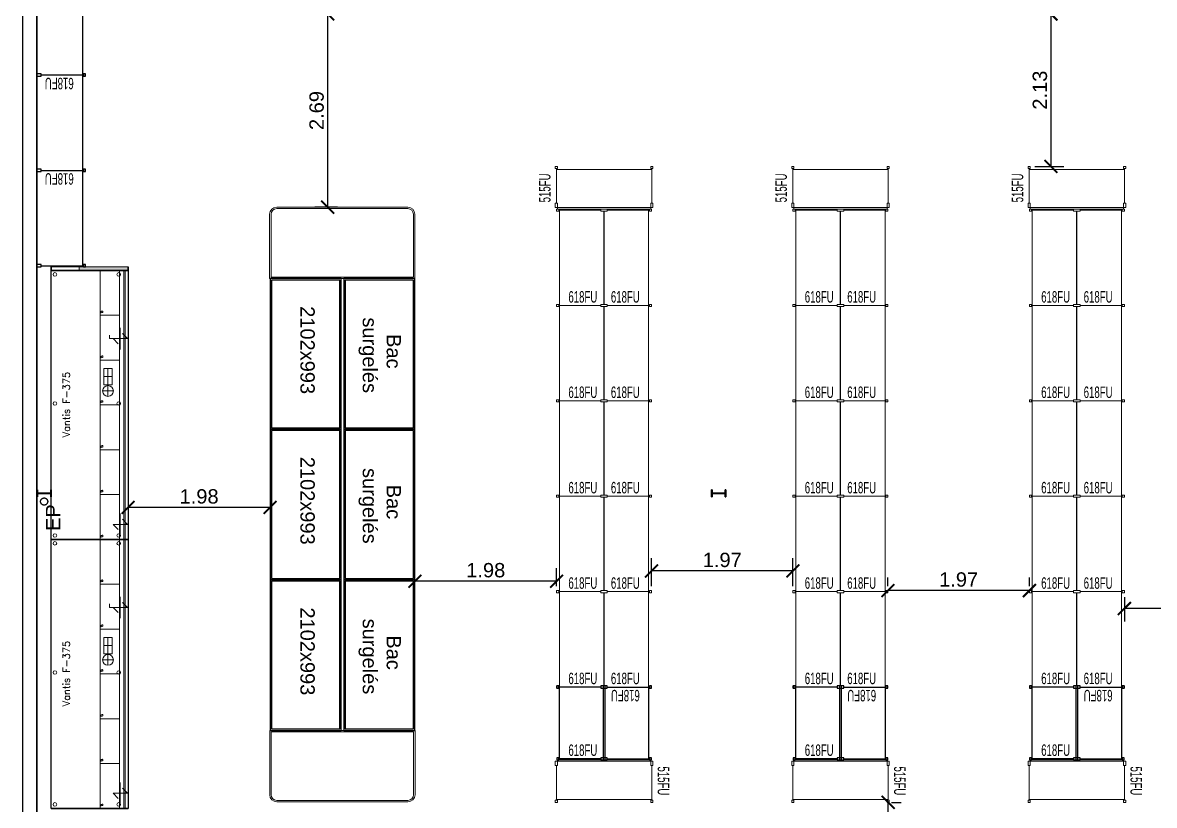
# Model space of a CAD drawing. Header units: millimetres. Extents: x 15590 to 15992, y 1055 to 1132.
# Drawn here: x 15792.69 to 15808.47, y 1084.22 to 1095.13 of the extents above; entities that cross this region are included whole.
import ezdxf
from ezdxf.enums import TextEntityAlignment as Align

# ---------------------------------------------------------------- set-up
doc = ezdxf.new("R2010")
doc.units = ezdxf.units.MM
doc.header["$MEASUREMENT"] = 0
doc.linetypes.add('Tirets', pattern=[0.004586, 0.002822, -0.001764])
doc.layers.get('0').update_dxf_attribs({"lineweight": 9})
for name, color, linetype in [('EP', 7, 'Continuous'), ('FAMILLES', 8, 'Continuous'), ('GOND', 6, 'Continuous'), ('gondole', 6, 'Continuous'), ('Gondoles.VETTI', 7, 'Continuous'), ('murs exterieurs.P', 7, 'Continuous'), ('structure', 7, 'Continuous'), ('surgeles', 4, 'Continuous')]:
    doc.layers.add(name, color=color, linetype=linetype)
doc.styles.add('GENERATED_STYLE_2', font='')
doc.styles.get("Standard").update_dxf_attribs({"font": 'swiss.ttf', "height": 0.2})
doc.styles.add('txt', font='txt_____.ttf', dxfattribs={"height": 0.2})
doc.styles.get('GENERATED_STYLE_2').set_extended_font_data('Arial Occidental')
doc.dimstyles.get("Standard").update_dxf_attribs({"dimtxt": 0.2, "dimasz": 0.18, "dimexe": 0.18, "dimexo": 0.0625, "dimgap": 0.05, "dimtad": 1, "dimzin": 4, "dimdsep": 46, "dimtxsty": 'Standard', "dimblk": 'ARCHTICK', "dimcen": 0.09, "dimadec": 0, "dimazin": 0, "dimtfac": 1, "dimtofl": 0, "dimtmove": 0, "dimatfit": 3, "dimfxl": 1, "dimtolj": 1, "dimtzin": 0, "dimarcsym": 0})

# ---------------------------------------------------------------- blocks, each defined once
blk = doc.blocks.new('2.10')
for points in [[(0, 1.027), (2.102, 1.027), (2.102, 2.02), (0, 2.02)], [(0.02, 1.047), (2.082, 1.047), (2.082, 2), (0.02, 2)], [(0, 0), (2.102, 0), (2.102, 0.993), (0, 0.993)], [(0.02, 0.02), (2.082, 0.02), (2.082, 0.973), (0.02, 0.973)]]:
    blk.add_lwpolyline(points, close=True)
at = {"insert": (0.542, 1.826), "char_height": 0.2, "attachment_point": 1}
blk.add_mtext('   Bac \\Psurgelés', dxfattribs=at)
at = {"insert": (0.385, 0.623), "char_height": 0.5, "width": 1.42864, "attachment_point": 1}
blk.add_mtext('{\\H0.4x;2102x993}', dxfattribs=at)
blk = doc.blocks.new('VANTIS 375')
at = {"color": 4}
for p, q in [((-1.875, -1.07), (-1.875, 0)), ((-1.875, 0), (1.875, 0)), ((1.875, -1.07), (1.875, 0)), ((1.875, 0), (1.875, -1.07)), ((-1.875, -0.68), (1.875, -0.68)), ((-1.837, -0.711), (-1.846, -0.68)), ((-1.819, -0.701), (-1.846, -0.68)), ((-1.25, -0.68), (-1.25, -0.95)), ((-1.212, -0.711), (-1.221, -0.68)), ((-1.194, -0.701), (-1.221, -0.68)), ((-0.625, -0.68), (-0.625, -0.95)), ((-0.587, -0.711), (-0.596, -0.68)), ((-0.569, -0.701), (-0.596, -0.68)), ((0, -0.68), (0, -0.95)), ((0.038, -0.711), (0.029, -0.68)), ((0.056, -0.701), (0.029, -0.68)), ((0.195, -0.715), (0.195, -0.865)), ((0.395, -0.734), (0.282, -0.734)), ((0.282, -0.734), (0.282, -0.79)), ((0.507, -0.734), (0.395, -0.734)), ((0.395, -0.79), (0.395, -0.734)), ((0.507, -0.79), (0.507, -0.734)), ((0.625, -0.68), (0.625, -0.95)), ((0.663, -0.711), (0.654, -0.68)), ((0.681, -0.701), (0.654, -0.68)), ((1.25, -0.68), (1.25, -0.95)), ((1.288, -0.712), (1.279, -0.68)), ((1.306, -0.701), (1.279, -0.68)), ((-1.665, -0.861), (-1.736, -0.931)), ((-1.665, -0.96), (-1.665, -0.861)), ((0.12, -0.79), (0.27, -0.79)), ((0.282, -0.79), (0.282, -0.846)), ((0.282, -0.79), (0.395, -0.79)), ((0.282, -0.846), (0.395, -0.846)), ((0.395, -0.79), (0.507, -0.79)), ((0.395, -0.846), (0.395, -0.79)), ((0.507, -0.846), (0.395, -0.846)), ((0.507, -0.79), (0.507, -0.846)), ((0.925, -0.861), (0.854, -0.932)), ((0.925, -0.861), (0.925, -0.811)), ((0.925, -0.811), (0.975, -0.811)), ((0.925, -0.96), (0.925, -0.861)), ((-1.875, -0.95), (1.875, -0.95)), ((-1.875, -1.01), (1.875, -1.01)), ((-1.875, -1.03), (1.875, -1.03)), ((-1.875, -1.07), (1.875, -1.07)), ((-1.815, -0.96), (-1.515, -0.96)), ((-1.665, -0.96), (-1.665, -1.061)), ((-1.665, -1.061), (-1.594, -0.99)), ((0.775, -0.96), (1.075, -0.96)), ((0.925, -0.96), (0.925, -1.061)), ((0.925, -1.061), (0.996, -0.99))]:
    blk.add_line(p, q, dxfattribs=at)
at = {"color": 4, "lineweight": 30}
for p, q in [((-1.875, 0), (1.875, 0)), ((-1.875, -1.07), (-1.875, 0)), ((-1.875, 0), (-1.875, -1.07)), ((1.875, 0), (1.875, -1.07)), ((1.875, -1.07), (-1.875, -1.07))]:
    blk.add_line(p, q, dxfattribs=at)
at = {"color": 4}
for centre, radius in [((-1.82, -0.05), 0.025), ((0.02, -0.05), 0.025), ((1.82, -0.05), 0.025), ((0.195, -0.79), 0.075), ((-1.82, -0.94), 0.025), ((0.02, -0.94), 0.025), ((1.82, -0.94), 0.025)]:
    blk.add_circle(centre, radius, dxfattribs=at)
for centre in [(-1.826, -0.709), (-1.201, -0.709), (-0.576, -0.709), (0.049, -0.709), (0.674, -0.709), (1.299, -0.709)]:
    blk.add_arc(centre, 0.0108, 191.7205, 48.0082, dxfattribs=at)
at = {"color": 4, "lineweight": 5, "style": 'txt'}
blk.add_text('Vantis F-375', height=0.1, rotation=359.9954, dxfattribs=at).set_placement((0.004, -0.206), align=Align.MIDDLE)
blk = doc.blocks.new('JOUE VANTIS')
blk.add_hatch(color=4).paths.add_polyline_path([(-0.05, -0.68), (0, -0.68), (0, 0), (-0.05, 0)])
at = {"color": 4, "lineweight": 35}
for p, q in [((0, 0.39), (-0.05, 0.39)), ((-0.05, 0.39), (-0.05, -0.68)), ((-0.05, -0.68), (0, -0.68))]:
    blk.add_line(p, q, dxfattribs=at)
at = {"color": 4}
for p, q in [((0, -0.68), (0, 0.39)), ((0, 0), (-0.05, 0))]:
    blk.add_line(p, q, dxfattribs=at)
blk = doc.blocks.new('2P618X133')
at = {"color": 6}
for points in [[(-0.621, 1.345), (-0.631, 1.345), (-0.631, 1.36), (-0.662, 1.36), (-0.662, 1.33), (-0.631, 1.33), (-0.631, 1.345), (-0.621, 1.345)], [(-0.045, 1.345), (-0.621, 1.345)], [(-0.621, 0.015), (-0.621, 1.345)], [(0.045, 1.345), (0.621, 1.345)], [(0.621, 1.345), (0.631, 1.345), (0.631, 1.36), (0.662, 1.36), (0.662, 1.33), (0.631, 1.33), (0.631, 1.345), (0.621, 1.345)], [(0.621, 0.015), (0.621, 1.345)], [(-0.621, 0.015), (-0.631, 0.015), (-0.631, 0.03), (-0.662, 0.03), (-0.662, 0), (-0.631, 0), (-0.631, 0.015), (-0.621, 0.015)], [(-0.045, 0.015), (-0.621, 0.015)], [(0.045, 0.015), (0.621, 0.015)], [(0.621, 0.015), (0.631, 0.015), (0.631, 0.03), (0.662, 0.03), (0.662, 0), (0.631, 0), (0.631, 0.015), (0.621, 0.015)]]:
    blk.add_lwpolyline(points, dxfattribs=at)
for points in [[(-0.045, 1.33), (0.045, 1.33), (0.045, 1.36), (-0.045, 1.36)], [(-0.045, 0), (0.045, 0), (0.045, 0.03), (-0.045, 0.03)]]:
    blk.add_lwpolyline(points, close=True, dxfattribs=at)
at = {"color": 7, "lineweight": 25}
blk.add_lwpolyline([(0, 0.03), (0, 1.33)], dxfattribs=at)
blk.add_lwpolyline([(0, 0.03), (0, 1.33)], dxfattribs=at)
at = {"color": 151, "lineweight": 15, "width": 0.6}
for p in [(-0.095, 0.135), (0.497, 0.135)]:
    blk.add_text('618FU', height=0.16, dxfattribs=at).set_placement(p, align=Align.MIDDLE_RIGHT)
blk = doc.blocks.new('TG 515X133')
at = {"color": 6}
for p, q in [((-0.68, 0.02), (-0.68, 0.08)), ((-0.68, 0.08), (-0.65, 0.08)), ((-0.65, 0.02), (-0.68, 0.02)), ((-0.65, 0.08), (-0.65, 0.02)), ((-0.65, 0), (-0.65, 0.02)), ((-0.65, 0.02), (0.65, 0.02)), ((-0.65, 0), (0.65, 0)), ((0.68, 0.08), (0.65, 0.08)), ((0.65, 0.08), (0.65, 0.02)), ((0.65, 0.02), (0.68, 0.02)), ((0.65, 0.02), (0.65, 0)), ((0.68, 0.02), (0.68, 0.08))]:
    blk.add_line(p, q, dxfattribs=at)
for points in [[(-0.665, 0.5535), (-0.665, 0.5635), (-0.65, 0.5635), (-0.65, 0.5935), (-0.68, 0.5935), (-0.68, 0.5635), (-0.665, 0.5635), (-0.665, 0.5535)], [(-0.665, 0.08), (-0.665, 0.5535)], [(-0.665, 0.553), (0.665, 0.553)], [(0.665, 0.5535), (0.665, 0.5635), (0.68, 0.5635), (0.68, 0.5935), (0.65, 0.5935), (0.65, 0.5635), (0.665, 0.5635), (0.665, 0.5535)], [(0.665, 0.08), (0.665, 0.5535)]]:
    blk.add_lwpolyline(points, dxfattribs=at)
blk = doc.blocks.new('TG 515X133 1')
blk.add_blockref('TG 515X133', (0, 0))
at = {"color": 151, "lineweight": 15, "width": 0.6}
blk.add_text('515FU', height=0.16, rotation=90, dxfattribs=at).set_placement((-0.827, 0.495), align=Align.MIDDLE_RIGHT)
blk = doc.blocks.new('A$C72C830AC')
at = {"layer": 'GOND', "color": 7, "lineweight": 25}
blk.add_lwpolyline([(0, 1.03), (0, 0.03)], dxfattribs=at)
at = {"layer": 'GOND'}
for points in [[(0.06, 1.03), (0, 1.03), (0, 1), (0.06, 1)], [(0.06, 0.03), (0, 0.03), (0, 0), (0.06, 0)]]:
    blk.add_lwpolyline(points, close=True, dxfattribs=at)
for points in [[(0.06, 1.015), (0.636, 1.015)], [(0.636, 1.015), (0.646, 1.015), (0.646, 1), (0.676, 1), (0.676, 1.03), (0.646, 1.03), (0.646, 1.015), (0.636, 1.015)], [(0.636, 1.015), (0.636, 0.015)], [(0.06, 0.015), (0.636, 0.015)], [(0.636, 0.015), (0.646, 0.015), (0.646, 0), (0.676, 0), (0.676, 0.03), (0.646, 0.03), (0.646, 0.015), (0.636, 0.015)]]:
    blk.add_lwpolyline(points, dxfattribs=at)
at = {"color": 151, "lineweight": 15, "width": 0.6}
blk.add_text('618FU', height=0.16, rotation=180, dxfattribs=at).set_placement((0.11, 0.895), align=Align.MIDDLE_RIGHT)
blk = doc.blocks.new('_ArchTick')
at = {"color": 0, "linetype": 'ByBlock', "const_width": 0.15}
blk.add_lwpolyline([(-0.5, -0.5), (0.5, 0.5)], dxfattribs=at)
blk = doc.blocks.new('*D307')
at = {"color": 0, "lineweight": -2, "transparency": 16777216}
for p, q in [((15808.048, 1087.124), (15808.048, 1086.785)), ((15810.02, 1087.142), (15810.02, 1086.785)), ((15810.02, 1086.965), (15808.048, 1086.965))]:
    blk.add_line(p, q, dxfattribs=at)
at = {"layer": 'DEFPOINTS', "color": 0, "transparency": 16777216}
for p in [(15808.048, 1087.186), (15810.02, 1087.205), (15808.048, 1086.965)]:
    blk.add_point(p, dxfattribs=at)
at = {"color": 0, "lineweight": -2, "transparency": 16777216, "xscale": 0.18, "yscale": 0.18, "zscale": 0.18, "rotation": 180}
blk.add_blockref('_ArchTick', (15808.048, 1086.965), dxfattribs=at)
at = {"color": 0, "lineweight": -2, "transparency": 16777216, "xscale": 0.18, "yscale": 0.18, "zscale": 0.18}
blk.add_blockref('_ArchTick', (15810.02, 1086.965), dxfattribs=at)
at = {"color": 0, "transparency": 16777216, "insert": (15809.034, 1087.118), "char_height": 0.2, "attachment_point": 5}
blk.add_mtext('\\A1;1.97', dxfattribs=at)
blk = doc.blocks.new('*D308')
at = {"color": 0, "lineweight": -2, "transparency": 16777216}
for p, q in [((15804.752, 1087.279), (15804.752, 1087.396)), ((15806.725, 1087.279), (15806.725, 1087.396)), ((15806.725, 1087.216), (15804.752, 1087.216))]:
    blk.add_line(p, q, dxfattribs=at)
at = {"layer": 'DEFPOINTS', "color": 0, "transparency": 16777216}
for p in [(15804.752, 1087.216), (15804.752, 1087.216), (15806.725, 1087.216)]:
    blk.add_point(p, dxfattribs=at)
at = {"color": 0, "lineweight": -2, "transparency": 16777216, "xscale": 0.18, "yscale": 0.18, "zscale": 0.18, "rotation": 180}
blk.add_blockref('_ArchTick', (15804.752, 1087.216), dxfattribs=at)
at = {"color": 0, "lineweight": -2, "transparency": 16777216, "xscale": 0.18, "yscale": 0.18, "zscale": 0.18}
blk.add_blockref('_ArchTick', (15806.725, 1087.216), dxfattribs=at)
at = {"color": 0, "transparency": 16777216, "insert": (15805.738, 1087.369), "char_height": 0.2, "attachment_point": 5}
blk.add_mtext('\\A1;1.97', dxfattribs=at)
blk = doc.blocks.new('*D309')
at = {"color": 0, "lineweight": -2, "transparency": 16777216}
for p, q in [((15801.458, 1087.279), (15801.458, 1087.669)), ((15803.429, 1087.279), (15803.429, 1087.669)), ((15803.429, 1087.489), (15801.458, 1087.489))]:
    blk.add_line(p, q, dxfattribs=at)
at = {"layer": 'DEFPOINTS', "color": 0, "transparency": 16777216}
for p in [(15801.458, 1087.489), (15801.458, 1087.216), (15803.429, 1087.216)]:
    blk.add_point(p, dxfattribs=at)
at = {"color": 0, "lineweight": -2, "transparency": 16777216, "xscale": 0.18, "yscale": 0.18, "zscale": 0.18, "rotation": 180}
blk.add_blockref('_ArchTick', (15801.458, 1087.489), dxfattribs=at)
at = {"color": 0, "lineweight": -2, "transparency": 16777216, "xscale": 0.18, "yscale": 0.18, "zscale": 0.18}
blk.add_blockref('_ArchTick', (15803.429, 1087.489), dxfattribs=at)
at = {"color": 0, "transparency": 16777216, "insert": (15802.444, 1087.642), "char_height": 0.2, "attachment_point": 5}
blk.add_mtext('\\A1;1.97', dxfattribs=at)
blk = doc.blocks.new('*D310')
at = {"color": 0, "lineweight": -2, "transparency": 16777216}
for p, q in [((15798.16, 1087.279), (15798.16, 1087.526)), ((15800.135, 1087.279), (15800.135, 1087.526)), ((15800.135, 1087.346), (15798.16, 1087.346))]:
    blk.add_line(p, q, dxfattribs=at)
at = {"layer": 'DEFPOINTS', "color": 0, "transparency": 16777216}
for p in [(15798.16, 1087.346), (15798.16, 1087.216), (15800.135, 1087.216)]:
    blk.add_point(p, dxfattribs=at)
at = {"color": 0, "lineweight": -2, "transparency": 16777216, "xscale": 0.18, "yscale": 0.18, "zscale": 0.18, "rotation": 180}
blk.add_blockref('_ArchTick', (15798.16, 1087.346), dxfattribs=at)
at = {"color": 0, "lineweight": -2, "transparency": 16777216, "xscale": 0.18, "yscale": 0.18, "zscale": 0.18}
blk.add_blockref('_ArchTick', (15800.135, 1087.346), dxfattribs=at)
at = {"color": 0, "transparency": 16777216, "insert": (15799.148, 1087.499), "char_height": 0.2, "attachment_point": 5}
blk.add_mtext('\\A1;1.98', dxfattribs=at)
blk = doc.blocks.new('*D303')
at = {"color": 0, "lineweight": -2, "transparency": 16777216}
for p, q in [((15804.755, 1081.767), (15804.755, 1084.263)), ((15804.803, 1084.263), (15804.935, 1084.263)), ((15805.11, 1081.767), (15804.575, 1081.767))]:
    blk.add_line(p, q, dxfattribs=at)
at = {"layer": 'DEFPOINTS', "color": 0, "transparency": 16777216}
for p in [(15804.741, 1084.263), (15804.755, 1084.263), (15805.172, 1081.767)]:
    blk.add_point(p, dxfattribs=at)
at = {"color": 0, "lineweight": -2, "transparency": 16777216, "xscale": 0.18, "yscale": 0.18, "zscale": 0.18}
for p, rotation in [((15804.755, 1084.263), 90), ((15804.755, 1081.767), 270)]:
    blk.add_blockref('_ArchTick', p, dxfattribs=dict(at, rotation=rotation))
at = {"color": 0, "transparency": 16777216, "insert": (15804.603, 1083.015), "char_height": 0.2, "attachment_point": 5, "rotation": 90}
blk.add_mtext('\\A1;2.50', dxfattribs=at)
blk = doc.blocks.new('*D320')
at = {"color": 0, "lineweight": -2, "transparency": 16777216}
for p, q in [((15806.849, 1095.256), (15807.204, 1095.256)), ((15807.024, 1095.256), (15807.024, 1093.13)), ((15806.799, 1093.13), (15807.204, 1093.13))]:
    blk.add_line(p, q, dxfattribs=at)
at = {"layer": 'DEFPOINTS', "color": 0, "transparency": 16777216}
for p in [(15806.786, 1095.256), (15806.736, 1093.13), (15807.024, 1093.13)]:
    blk.add_point(p, dxfattribs=at)
at = {"color": 0, "lineweight": -2, "transparency": 16777216, "xscale": 0.18, "yscale": 0.18, "zscale": 0.18}
for p, rotation in [((15807.024, 1095.256), 90), ((15807.024, 1093.13), 270)]:
    blk.add_blockref('_ArchTick', p, dxfattribs=dict(at, rotation=rotation))
at = {"color": 0, "transparency": 16777216, "insert": (15806.871, 1094.193), "char_height": 0.2, "attachment_point": 5, "rotation": 90}
blk.add_mtext('\\A1;2.13', dxfattribs=at)
blk = doc.blocks.new('M618FU-1330')
for points in [[(-0.637, 1.345), (-0.647, 1.345), (-0.647, 1.36), (-0.677, 1.36), (-0.677, 1.33), (-0.647, 1.33), (-0.647, 1.345), (-0.637, 1.345)], [(-0.06, 1.345), (-0.637, 1.345)], [(-0.636, 0.015), (-0.636, 1.345)], [(-0.637, 0.015), (-0.647, 0.015), (-0.647, 0.03), (-0.677, 0.03), (-0.677, 0), (-0.647, 0), (-0.647, 0.015), (-0.637, 0.015)], [(-0.06, 0.015), (-0.637, 0.015)]]:
    blk.add_lwpolyline(points)
for points in [[(-0.06, 1.33), (0, 1.33), (0, 1.36), (-0.06, 1.36)], [(-0.06, 0), (0, 0), (0, 0.03), (-0.06, 0.03)]]:
    blk.add_lwpolyline(points, close=True)
at = {"color": 7, "lineweight": 25}
blk.add_lwpolyline([(0, 0.03), (0, 1.33)], dxfattribs=at)
at = {"color": 151, "lineweight": 15, "width": 0.6}
blk.add_text('618FU', height=0.16, dxfattribs=at).set_placement((-0.11, 0.135), align=Align.MIDDLE_RIGHT)
blk = doc.blocks.new('*D345')
at = {"color": 0, "lineweight": -2, "transparency": 16777216}
for p, q in [((15796.142, 1088.376), (15794.163, 1088.376)), ((15794.163, 1088.354), (15794.163, 1088.196)), ((15796.142, 1088.354), (15796.142, 1088.196))]:
    blk.add_line(p, q, dxfattribs=at)
at = {"layer": 'DEFPOINTS', "color": 0, "transparency": 16777216}
for p in [(15794.163, 1088.416), (15794.163, 1088.376), (15796.142, 1088.416)]:
    blk.add_point(p, dxfattribs=at)
at = {"color": 0, "lineweight": -2, "transparency": 16777216, "xscale": 0.18, "yscale": 0.18, "zscale": 0.18, "rotation": 180}
blk.add_blockref('_ArchTick', (15794.163, 1088.376), dxfattribs=at)
at = {"color": 0, "lineweight": -2, "transparency": 16777216, "xscale": 0.18, "yscale": 0.18, "zscale": 0.18}
blk.add_blockref('_ArchTick', (15796.142, 1088.376), dxfattribs=at)
at = {"color": 0, "transparency": 16777216, "insert": (15795.153, 1088.528), "char_height": 0.2, "attachment_point": 5}
blk.add_mtext('\\A1;1.98', dxfattribs=at)
blk = doc.blocks.new('*D348')
at = {"color": 0, "lineweight": -2, "transparency": 16777216}
for p, q in [((15797.093, 1095.256), (15796.764, 1095.256)), ((15796.944, 1095.256), (15796.944, 1092.562)), ((15797.083, 1092.562), (15796.764, 1092.562))]:
    blk.add_line(p, q, dxfattribs=at)
at = {"layer": 'DEFPOINTS', "color": 0, "transparency": 16777216}
for p in [(15797.155, 1095.256), (15796.944, 1092.562), (15797.145, 1092.562)]:
    blk.add_point(p, dxfattribs=at)
at = {"color": 0, "lineweight": -2, "transparency": 16777216, "xscale": 0.18, "yscale": 0.18, "zscale": 0.18}
for p, rotation in [((15796.944, 1095.256), 90), ((15796.944, 1092.562), 270)]:
    blk.add_blockref('_ArchTick', p, dxfattribs=dict(at, rotation=rotation))
at = {"color": 0, "transparency": 16777216, "insert": (15796.791, 1093.909), "char_height": 0.2, "attachment_point": 5, "rotation": 90}
blk.add_mtext('\\A1;2.69', dxfattribs=at)

msp = doc.modelspace()

# ---------------------------------------------------------------- linework, layer by layer
at = {"color": 4}
for p, q in [((15796.135, 1092.462), (15796.135, 1091.566)), ((15796.155, 1092.462), (15796.155, 1091.586)), ((15798.14, 1091.586), (15798.14, 1092.462)), ((15798.16, 1091.566), (15798.16, 1092.462)), ((15796.135, 1091.566), (15798.155, 1091.566)), ((15796.142, 1091.566), (15798.162, 1091.566)), ((15796.155, 1091.586), (15798.135, 1091.586)), ((15796.137, 1085.266), (15796.137, 1084.37)), ((15798.162, 1085.266), (15796.142, 1085.266)), ((15796.157, 1085.246), (15796.157, 1084.37)), ((15798.142, 1085.246), (15796.162, 1085.246)), ((15798.142, 1084.37), (15798.142, 1085.246)), ((15798.162, 1084.37), (15798.162, 1085.266))]:
    msp.add_line(p, q, dxfattribs=at)
for points in [[(15798.055, 1092.562), (15796.235, 1092.562)], [(15798.055, 1092.542), (15796.235, 1092.542)], [(15796.242, 1084.29), (15798.062, 1084.29)], [(15796.242, 1084.27), (15798.062, 1084.27)]]:
    msp.add_lwpolyline(points, dxfattribs=at)
for centre, radius, start, end in [((15796.235, 1092.462), 0.1, 90, 180), ((15798.06, 1092.462), 0.1, 0, 90), ((15796.235, 1092.462), 0.08, 90, 180), ((15798.06, 1092.462), 0.08, 0, 90), ((15796.237, 1084.37), 0.1, 180, 270), ((15796.237, 1084.37), 0.08, 180, 270), ((15798.062, 1084.37), 0.1, 270, 0), ((15798.062, 1084.37), 0.08, 270, 0)]:
    msp.add_arc(centre, radius, start, end, dxfattribs=at)
at = {"layer": 'EP', "linetype": 'Tirets', "ltscale": 1000}
msp.add_circle((15792.993, 1088.457), 0.05, dxfattribs=at)
at = {"layer": 'Gondoles.VETTI', "linetype": 'Continuous', "ltscale": 1000}
for p, q in [((15792.893, 1106.054), (15792.893, 1071.474)), ((15792.893, 1071.474), (15792.893, 1106.054))]:
    msp.add_line(p, q, dxfattribs=at)
at = {"layer": 'murs exterieurs.P', "linetype": 'Continuous', "ltscale": 1000, "flags": 128}
for points in [[(15792.693, 1115.353), (15792.693, 1070.704)], [(15792.893, 1070.704), (15792.893, 1115.353)]]:
    msp.add_lwpolyline(points, dxfattribs=at)
at = {"layer": 'structure', "color": 160, "linetype": 'Continuous', "lineweight": 35, "ltscale": 1000}
for p, q in [((15792.893, 1088.621), (15792.902, 1088.621)), ((15792.893, 1088.521), (15792.893, 1088.621)), ((15792.902, 1088.621), (15792.902, 1088.579)), ((15793.085, 1088.579), (15793.085, 1088.621)), ((15793.085, 1088.621), (15793.093, 1088.621)), ((15793.093, 1088.621), (15793.093, 1088.521)), ((15802.302, 1088.621), (15802.293, 1088.621)), ((15802.293, 1088.621), (15802.293, 1088.521)), ((15802.302, 1088.579), (15802.302, 1088.621)), ((15802.493, 1088.621), (15802.485, 1088.621)), ((15802.485, 1088.621), (15802.485, 1088.579)), ((15802.493, 1088.521), (15802.493, 1088.621)), ((15792.902, 1088.521), (15792.893, 1088.521)), ((15792.902, 1088.563), (15792.902, 1088.521)), ((15792.908, 1088.574), (15793.079, 1088.574)), ((15793.079, 1088.568), (15792.908, 1088.568)), ((15793.085, 1088.521), (15793.085, 1088.563)), ((15793.093, 1088.521), (15793.085, 1088.521)), ((15802.293, 1088.521), (15802.302, 1088.521)), ((15802.302, 1088.521), (15802.302, 1088.563)), ((15802.479, 1088.574), (15802.307, 1088.574)), ((15802.307, 1088.568), (15802.479, 1088.568)), ((15802.485, 1088.563), (15802.485, 1088.521)), ((15802.485, 1088.521), (15802.493, 1088.521))]:
    msp.add_line(p, q, dxfattribs=at)
for centre, start, end in [((15792.908, 1088.579), 180, 270), ((15792.908, 1088.563), 90, 180), ((15793.079, 1088.579), 270, 0), ((15793.079, 1088.563), 0, 90), ((15802.307, 1088.579), 180, 270), ((15802.307, 1088.563), 90, 180), ((15802.479, 1088.579), 270, 0), ((15802.479, 1088.563), 0, 90)]:
    msp.add_arc(centre, 0.0056, start, end, dxfattribs=at)

# ---------------------------------------------------------------- block references
for name, p in [('TG 515X133 1', (15800.797, 1092.536)), ('TG 515X133 1', (15804.091, 1092.536)), ('TG 515X133 1', (15807.386, 1092.536)), ('2P618X133', (15800.797, 1091.176)), ('2P618X133', (15804.091, 1091.176)), ('2P618X133', (15807.386, 1091.176)), ('2P618X133', (15800.797, 1089.846)), ('2P618X133', (15804.091, 1089.846)), ('2P618X133', (15807.386, 1089.846)), ('2P618X133', (15800.797, 1088.516)), ('2P618X133', (15804.091, 1088.516)), ('2P618X133', (15807.386, 1088.516)), ('2P618X133', (15800.797, 1087.186)), ('2P618X133', (15804.091, 1087.186)), ('2P618X133', (15807.386, 1087.186)), ('2P618X133', (15800.797, 1085.856)), ('2P618X133', (15804.091, 1085.856)), ('2P618X133', (15807.386, 1085.856))]:
    msp.add_blockref(name, p)
for name, p, rotation in [('JOUE VANTIS', (15793.483, 1091.729), 90), ('VANTIS 375', (15793.093, 1089.804), 90), ('VANTIS 375', (15793.093, 1086.054), 90), ('TG 515X133 1', (15800.797, 1084.856), 180), ('TG 515X133 1', (15804.091, 1084.856), 180), ('TG 515X133 1', (15807.386, 1084.856), 180)]:
    msp.add_blockref(name, p, dxfattribs=dict(rotation=rotation))
at = {"layer": 'FAMILLES', "color": 5, "rotation": 180}
for p in [(15800.812, 1085.886), (15804.106, 1085.886), (15807.401, 1085.886)]:
    msp.add_blockref('A$C72C830AC', p, dxfattribs=at)
at = {"layer": 'FAMILLES', "color": 5}
for p in [(15800.782, 1084.856), (15804.076, 1084.856), (15807.371, 1084.856)]:
    msp.add_blockref('A$C72C830AC', p, dxfattribs=at)
at = {"layer": 'gondole', "rotation": 180}
for p in [(15792.893, 1095.75), (15792.893, 1094.42), (15792.893, 1093.09)]:
    msp.add_blockref('M618FU-1330', p, dxfattribs=at)
at = {"layer": 'surgeles', "color": 4, "xscale": 0.9990634948840003, "yscale": 0.9990634948840003, "zscale": 0.9990634948840003, "rotation": 270}
msp.add_blockref('2.10', (15796.142, 1091.566), dxfattribs=at)
at = {"layer": 'surgeles', "color": 2, "xscale": 0.9990634948840003, "yscale": 0.9990634948840003, "zscale": 0.9990634948840003, "rotation": 270}
for p in [(15796.142, 1089.466), (15796.142, 1087.366)]:
    msp.add_blockref('2.10', p, dxfattribs=at)

# ---------------------------------------------------------------- texts
at = {"layer": 'EP', "linetype": 'Continuous', "insert": (15793.118, 1088.233), "char_height": 0.2, "attachment_point": 5, "rotation": 90, "style": 'GENERATED_STYLE_2'}
msp.add_mtext('{EP}', dxfattribs=at)

# ---------------------------------------------------------------- dimensions: what is measured, and where the dimension line sits
for base, p1, p2, picture, middle in [((15796.944, 1092.562), (15797.155, 1095.256), (15797.145, 1092.562), '*D348', (15796.791, 1093.909)), ((15807.024, 1093.13), (15806.786, 1095.256), (15806.736, 1093.13), '*D320', (15806.871, 1094.193)), ((15804.755, 1084.263), (15805.172, 1081.767), (15804.741, 1084.263), '*D303', (15804.603, 1083.015))]:
    dim = msp.add_linear_dim(base=base, p1=p1, p2=p2, angle=90, dimstyle='Standard')
    dim.commit()
    dim.dimension.update_dxf_attribs({"geometry": picture, "text_midpoint": middle})
for base, p1, p2, picture, middle in [((15794.163, 1088.376), (15796.142, 1088.416), (15794.163, 1088.416), '*D345', (15795.153, 1088.528)), ((15801.458, 1087.489), (15803.429, 1087.216), (15801.458, 1087.216), '*D309', (15802.444, 1087.642)), ((15798.1601, 1087.3458), (15800.1353, 1087.2162), (15798.1601, 1087.2162), '*D310', (15799.1477, 1087.4986)), ((15804.752, 1087.216), (15806.725, 1087.216), (15804.752, 1087.216), '*D308', (15805.738, 1087.369)), ((15808.048, 1086.965), (15810.02, 1087.205), (15808.048, 1087.186), '*D307', (15809.034, 1087.118))]:
    dim = msp.add_linear_dim(base=base, p1=p1, p2=p2, dimstyle='Standard')
    dim.commit()
    dim.dimension.update_dxf_attribs({"geometry": picture, "text_midpoint": middle})

doc.saveas('drawing.dxf')
